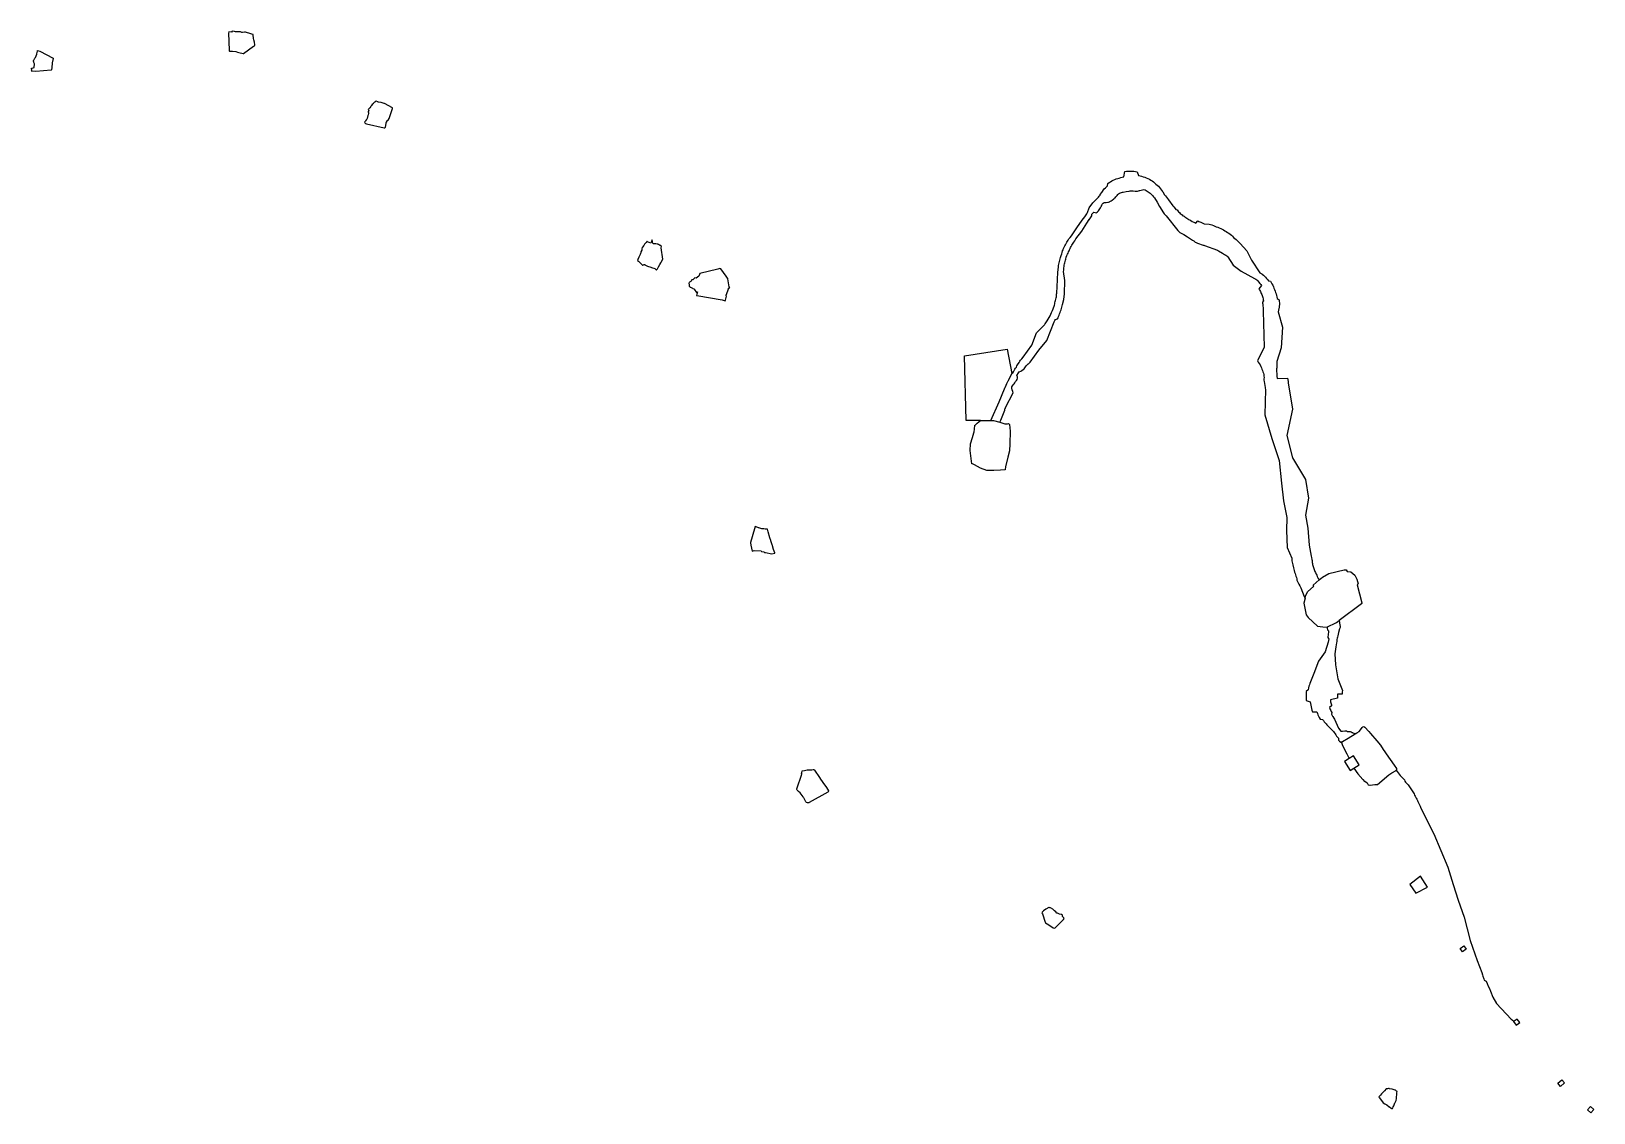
# Model space of a CAD drawing. Extents: x 543554 to 548422, y 1840562 to 1844578.
# Drawn here: x 543554 to 545932, y 1842932 to 1844578 of the extents above; entities that cross this region are included whole.
import ezdxf

# ---------------------------------------------------------------- set-up
doc = ezdxf.new("R2010")
doc.units = 0
doc.layers.add('Level 30', color=7, linetype='Continuous')

msp = doc.modelspace()

# ---------------------------------------------------------------- linework, layer by layer
at = {"layer": 'Level 30'}
for points in [[(543894.6, 1844557.2), (543894.5, 1844557.9), (543894, 1844561.3), (543893.9, 1844561.8), (543893, 1844565.2), (543892.6, 1844567.2), (543892.4, 1844568.2), (543892.4, 1844568.7), (543892.3, 1844569.2), (543892.2, 1844570.2), (543892.1, 1844570.2), (543892.1, 1844570.7), (543892, 1844570.7), (543892, 1844571.2), (543892, 1844571.2), (543891.8, 1844572.1), (543891.8, 1844572.9), (543891.9, 1844573.2), (543891.3, 1844573.5), (543890.2, 1844573.9), (543888.7, 1844574.5), (543880.4, 1844576.9), (543879.9, 1844577), (543879.5, 1844577.1), (543879, 1844577.1), (543875.9, 1844576.4), (543875.3, 1844576.4), (543874.8, 1844576.3), (543872.9, 1844577.3), (543870.9, 1844577.5), (543866.9, 1844577.4), (543866.4, 1844577.4), (543865.4, 1844577.6), (543864.9, 1844577.6), (543863.4, 1844577.7), (543862.9, 1844577.7), (543860, 1844578.3), (543859.3, 1844576.7), (543854.8, 1844577.2), (543854.6, 1844575.3), (543855.6, 1844549.3), (543855.6, 1844548.5), (543856.2, 1844548), (543856.6, 1844547.9), (543857.4, 1844547.9), (543860.4, 1844547.7), (543865.4, 1844547.3), (543868.3, 1844546.6), (543872.2, 1844545.6), (543874.9, 1844544.9), (543876.9, 1844544.5), (543877.2, 1844544.6), (543892.3, 1844555.8), (543894.1, 1844556), (543894.3, 1844556.3), (543894.6, 1844557.2)], [(543587.7, 1844537), (543586.3, 1844530.4), (543586, 1844528), (543585.7, 1844524.8), (543585.4, 1844522.9), (543585, 1844519.6), (543584.6, 1844519.1), (543561.4, 1844516.9), (543554.3, 1844517.4), (543554.7, 1844517.9), (543555.2, 1844518.3), (543554.7, 1844521.9), (543555.6, 1844522.3), (543558.7, 1844523.1), (543558.8, 1844523.6), (543559, 1844528.1), (543559, 1844528.6), (543558.2, 1844530.7), (543558.1, 1844531.2), (543557.8, 1844532.7), (543557.6, 1844533.3), (543557.6, 1844533.7), (543557.6, 1844533.7), (543558.1, 1844534.3), (543559.8, 1844537.4), (543560.5, 1844538.3), (543561.7, 1844541), (543562.8, 1844543.3), (543563, 1844543.8), (543563.6, 1844548.1), (543563.8, 1844549.1), (543567.2, 1844548), (543587.6, 1844537.3), (543587.7, 1844537)], [(544103.9, 1844461.7), (544103.9, 1844461.8), (544092, 1844468.1), (544091.5, 1844468.1), (544086.7, 1844469.8), (544086.2, 1844469.9), (544082.6, 1844470.4), (544082.1, 1844470.5), (544081.6, 1844470.7), (544079.3, 1844471.7), (544079.2, 1844471.7), (544078.9, 1844471.6), (544078.4, 1844471.3), (544077.9, 1844470.9), (544077.3, 1844470.5), (544076.6, 1844470.2), (544076.1, 1844469.9), (544074.8, 1844468.3), (544074.5, 1844467.9), (544073.4, 1844466.8), (544072.1, 1844465.2), (544071.8, 1844464.8), (544071, 1844463.5), (544069.7, 1844461.9), (544068.7, 1844460.7), (544067.3, 1844459.2), (544067.8, 1844458.4), (544068.3, 1844457.6), (544067, 1844456), (544067.3, 1844455.3), (544067.5, 1844454.6), (544067.6, 1844454), (544067.4, 1844453), (544067, 1844451), (544066.8, 1844450), (544065.4, 1844445.6), (544064.8, 1844444.3), (544064.6, 1844443.8), (544063, 1844441.8), (544062.4, 1844441), (544062.1, 1844440.6), (544061.7, 1844439.7), (544062.2, 1844438.9), (544062.8, 1844438), (544064.5, 1844437.2), (544091.2, 1844431.2), (544091.9, 1844431.2), (544092.5, 1844431.4), (544092.9, 1844431.8), (544093.2, 1844432.3), (544093.7, 1844434.7), (544094.4, 1844438.3), (544094.5, 1844439.2), (544095.1, 1844439.9), (544096.7, 1844442.2), (544097.3, 1844443.1), (544099, 1844445.6), (544102.9, 1844457.7), (544103.8, 1844459.3), (544103.9, 1844460.5), (544103.9, 1844461.7)], [(545046.9, 1844057.3), (545048.4, 1844058.4), (545049.4, 1844060.1), (545051.5, 1844063.7), (545052.5, 1844065.4), (545053.6, 1844067.2), (545054.4, 1844069), (545055.5, 1844070.8), (545057.8, 1844074.2), (545058.9, 1844075.9), (545060.1, 1844077.5), (545061.3, 1844079.2), (545061.7, 1844079.6), (545063.8, 1844082.3), (545077.1, 1844100.3), (545084.1, 1844119.1), (545095.1, 1844129.7), (545096.2, 1844131.4), (545096.7, 1844132.3), (545097.2, 1844133.1), (545098.2, 1844134.7), (545099.5, 1844136.1), (545100.5, 1844137.6), (545104.8, 1844145.2), (545107, 1844150), (545108.4, 1844153.1), (545109.7, 1844156), (545110.2, 1844157.5), (545110.3, 1844157.5), (545110.9, 1844159.6), (545111.4, 1844161.4), (545111.9, 1844163.2), (545112.4, 1844165), (545112.8, 1844166.8), (545113.2, 1844168.7), (545113.5, 1844170.5), (545114.2, 1844172.3), (545114.5, 1844174.2), (545114.7, 1844176.1), (545114.9, 1844177.9), (545115.1, 1844179.8), (545115.4, 1844183.6), (545115.6, 1844185.9), (545115.8, 1844189.4), (545116.8, 1844211.7), (545117.6, 1844219.4), (545117.9, 1844221.6), (545118.3, 1844223.7), (545118.7, 1844225.7), (545119.1, 1844227.8), (545119.9, 1844229.7), (545120.4, 1844231.8), (545120.9, 1844233.8), (545121.8, 1844236.7), (545122.8, 1844239.7), (545123.5, 1844241.7), (545123.9, 1844243.8), (545124.7, 1844245.7), (545125.5, 1844247.7), (545126.4, 1844249.6), (545127.3, 1844251.5), (545128.3, 1844253.3), (545129.2, 1844255.2), (545130.3, 1844257), (545131.5, 1844258.7), (545132.5, 1844260.5), (545133.7, 1844262.2), (545135.3, 1844264.3), (545137.4, 1844267.1), (545145.7, 1844279.3), (545153.9, 1844290.7), (545157.6, 1844296), (545157.6, 1844296), (545160.7, 1844300.6), (545161.9, 1844302.2), (545164.5, 1844309.5), (545169.9, 1844317.1), (545176.9, 1844324), (545178.6, 1844325.9), (545178.6, 1844325.9), (545179.6, 1844327.1), (545180.9, 1844328.6), (545181.1, 1844329.7), (545183.5, 1844332.9), (545184.5, 1844334.4), (545184.6, 1844334.6), (545186, 1844337), (545187.2, 1844338.4), (545189.1, 1844339.9), (545190.7, 1844341.4), (545192.5, 1844342.9), (545192.7, 1844346.6), (545194.8, 1844348), (545196.8, 1844349.2), (545198.9, 1844350.4), (545201.1, 1844351.5), (545203.3, 1844352.5)], [(545203.3, 1844352.5), (545205.5, 1844353.4), (545207.8, 1844354.2), (545210.1, 1844354.9), (545212.5, 1844355.5), (545214.8, 1844356.1), (545217.2, 1844356.5), (545218.6, 1844364.8), (545221.3, 1844365.1), (545224.1, 1844365.2), (545226.8, 1844365.3), (545229.7, 1844365.3), (545232.3, 1844365.1), (545235, 1844364.8), (545237.7, 1844364.5), (545239.4, 1844358.8), (545241.8, 1844358.3), (545244.3, 1844357.7), (545246.7, 1844356.9), (545249.1, 1844356.1), (545251.4, 1844355.2), (545253.7, 1844354.1), (545256, 1844353), (545258.2, 1844351.8), (545260.4, 1844350.5), (545262.5, 1844349.2), (545264.2, 1844347.1), (545266.1, 1844345.6), (545268, 1844344), (545269.9, 1844342.3), (545271.6, 1844340.5), (545273.2, 1844338.5), (545274.6, 1844336.5), (545276, 1844334.5), (545276.4, 1844334), (545279.2, 1844329.2), (545280.5, 1844327.7), (545285, 1844321.7), (545291.7, 1844312.6), (545293.2, 1844310.8), (545295.4, 1844308.4), (545296.5, 1844307), (545298.3, 1844306.2), (545299.4, 1844304.8), (545300.6, 1844303.6), (545301.9, 1844302.3), (545303.1, 1844301.1), (545304.4, 1844299.9), (545305.7, 1844298.7), (545307, 1844297.5), (545308.8, 1844297), (545310.2, 1844295.9), (545311.6, 1844294.8), (545312.9, 1844293.8), (545314.4, 1844292.8), (545315.8, 1844291.8), (545317.6, 1844291.3), (545319, 1844290.4), (545321.4, 1844288.9), (545323.5, 1844287.8), (545325.1, 1844287), (545326.6, 1844286.2), (545330, 1844289.5), (545331.5, 1844288.8), (545334.5, 1844287.5), (545336.4, 1844286.6), (545339.6, 1844285.3), (545347.2, 1844284.6), (545351.2, 1844283.4), (545353.5, 1844282.6), (545355.7, 1844281.8), (545357.9, 1844280.8), (545360.1, 1844279.9), (545362.4, 1844279.2), (545364.6, 1844278.1), (545366.7, 1844277), (545368.8, 1844275.8), (545370.9, 1844274.6), (545372.9, 1844273.4), (545375, 1844272.1), (545377, 1844270.8), (545379, 1844269.4), (545380.9, 1844268), (545382.8, 1844266.6), (545384.2, 1844264.5), (545386.1, 1844263), (545387.9, 1844261.4), (545389.6, 1844259.8), (545391.7, 1844257.7), (545392.8, 1844256.6), (545394.3, 1844255.3), (545404.6, 1844244.1), (545411.7, 1844230.1), (545424.4, 1844210.8), (545427.3, 1844208.8), (545427.7, 1844208.4), (545429.6, 1844207)], [(545180.7, 1844307.9), (545181.8, 1844309.5), (545182.7, 1844311.3), (545183.5, 1844313.2), (545184.3, 1844315.1), (545185.5, 1844316.6), (545187.4, 1844317.6), (545188, 1844317.7), (545190.3, 1844317.6), (545193, 1844318), (545194, 1844318.3), (545195.1, 1844318.8), (545196, 1844319.3), (545197, 1844319.8), (545197.8, 1844320.3), (545199.3, 1844321.3), (545199.5, 1844321.4), (545202, 1844323.1), (545203.1, 1844324), (545204.2, 1844324.9), (545205.2, 1844326), (545206.9, 1844328.2), (545208.1, 1844329.7), (545209.2, 1844330.8), (545210.5, 1844331.7), (545211.9, 1844332.3), (545213.4, 1844332.8), (545213.4, 1844332.8), (545214.9, 1844333.1), (545216.4, 1844333.5), (545220.9, 1844334.3), (545225.4, 1844335), (545226.9, 1844335.2), (545228.6, 1844335.3), (545230, 1844335.3), (545231.5, 1844335.2), (545234.6, 1844335), (545236.2, 1844334.9), (545237.9, 1844335), (545239.6, 1844335.3), (545241.1, 1844335.7), (545241.6, 1844335.9), (545243.7, 1844336.6), (545245.8, 1844337.1), (545247.8, 1844337.2), (545249.7, 1844336.7), (545251.4, 1844336), (545252.9, 1844335), (545254.4, 1844333.9), (545255.9, 1844332.8), (545257.3, 1844331.6), (545261.4, 1844327.9), (545262.5, 1844326.4), (545263.8, 1844324.5), (545267.7, 1844318.1), (545271.5, 1844311.5), (545277.6, 1844302), (545278.8, 1844300.4), (545279.1, 1844300.1), (545280.2, 1844298.7), (545281.6, 1844297.1), (545299.4, 1844275.1), (545300.9, 1844273.4), (545302.5, 1844271.9), (545304.5, 1844270.9), (545306.5, 1844269.9), (545308.5, 1844268.8), (545314.1, 1844265.3), (545321.7, 1844260.4), (545323.6, 1844259.1), (545325.9, 1844257.4), (545327.2, 1844256.6), (545329.1, 1844255.8), (545338, 1844252.9), (545339.1, 1844252.6), (545339.8, 1844252.3), (545359.6, 1844245), (545361.3, 1844244.3), (545367.5, 1844240.5), (545370.6, 1844238.6), (545372.5, 1844237.3), (545373.7, 1844236.4), (545375.2, 1844235.1), (545383.8, 1844222.1), (545395.8, 1844213.3), (545416.2, 1844202.1), (545418.1, 1844200.9), (545419.6, 1844199.9), (545420.9, 1844198.6), (545422, 1844197.1), (545424.4, 1844194.2), (545425.6, 1844192.8), (545426.6, 1844191.2), (545422.5, 1844186.4), (545423.4, 1844185), (545424.2, 1844183.5), (545425, 1844182.1)], [(545028.4, 1843983.2), (545029.9, 1843986.5), (545035.9, 1844001.8), (545036.3, 1844003.4), (545036.9, 1844004.5), (545037.3, 1844005.4), (545048.8, 1844027.7), (545048.1, 1844030.1), (545047.4, 1844032.4), (545046.8, 1844034.8), (545046.9, 1844036.9), (545047.7, 1844038.7), (545048.9, 1844040.3), (545050.2, 1844041.8), (545051.5, 1844043.3), (545052.5, 1844045), (545053.9, 1844046.5), (545055, 1844048.1), (545055.2, 1844050.2), (545055.1, 1844052.5), (545054.5, 1844054.2), (545056.8, 1844058.3), (545057.8, 1844060), (545060.2, 1844060.8), (545062.1, 1844061.9), (545063.7, 1844063.2), (545065.3, 1844064.5), (545066.6, 1844065.9), (545068.6, 1844069.2), (545069.9, 1844070.6), (545071.4, 1844071.9), (545071.9, 1844072.2), (545072, 1844072.1), (545072.9, 1844073.3), (545074.4, 1844074.7), (545087.7, 1844092.7), (545100.1, 1844107.5), (545111, 1844136), (545112, 1844137.8), (545113, 1844139.6), (545116.1, 1844140.4), (545117, 1844142.3), (545117.8, 1844144.2), (545118.7, 1844146.2), (545119.5, 1844148.1), (545120.2, 1844150.1), (545120.9, 1844152.1), (545121.6, 1844154.1), (545122.3, 1844156.1), (545122.9, 1844158.2), (545123.4, 1844160.2), (545123.9, 1844162.2), (545126, 1844169.8), (545126.7, 1844178.6), (545127.3, 1844198.7), (545125.4, 1844212.7), (545125.6, 1844214.6), (545125.8, 1844216.5), (545126, 1844218.4), (545126.3, 1844220.3), (545126.6, 1844222.2), (545127, 1844224.1), (545127.4, 1844226), (545128.3, 1844229.7), (545128.8, 1844231.6), (545129.6, 1844234.3), (545130.6, 1844237), (545131.2, 1844238.9), (545132.3, 1844240.5), (545133, 1844242.3), (545133.8, 1844244), (545134.6, 1844245.8), (545135.4, 1844247.5), (545136.2, 1844249.2), (545137.1, 1844250.9), (545138.1, 1844252.6), (545139.2, 1844254.1), (545141.2, 1844257.4), (545142.4, 1844259.5), (545142.4, 1844259.4), (545144.2, 1844262.4), (545153.2, 1844274.1), (545160.6, 1844286.1), (545164.2, 1844291.5), (545164.3, 1844291.4), (545167.4, 1844295.9), (545168.5, 1844297.5), (545168.6, 1844299.8), (545169.8, 1844301.4), (545171.5, 1844302.7), (545175.4, 1844302.1), (545177.2, 1844303.2), (545177.5, 1844303.6), (545177.4, 1844303.7), (545178.5, 1844304.7), (545179.6, 1844306.3), (545180.7, 1844307.9)], [(544515.3, 1844231.6), (544512.9, 1844248.6), (544513.5, 1844250.4), (544511, 1844252.5), (544510.5, 1844252.8), (544508.7, 1844253.7), (544508.3, 1844253.9), (544507.8, 1844254), (544507.3, 1844254.1), (544504.8, 1844254.5), (544500.7, 1844254.8), (544500.4, 1844255.5), (544499.6, 1844258), (544499.5, 1844259.1), (544499.5, 1844260.7), (544497.3, 1844255.9), (544492.4, 1844257.6), (544491.6, 1844258.7), (544490.1, 1844256.8), (544488.1, 1844254.5), (544487.8, 1844254.1), (544486.8, 1844252.4), (544486.5, 1844252), (544484.4, 1844249.7), (544484.2, 1844249.3), (544483.7, 1844247.2), (544483.7, 1844246.7), (544483.7, 1844245.5), (544483.7, 1844245), (544482.3, 1844242.3), (544482.1, 1844241.8), (544481.3, 1844239.4), (544481, 1844239), (544480.8, 1844238.5), (544479.1, 1844234.4), (544478.9, 1844233.9), (544478.7, 1844233.4), (544478.5, 1844233), (544478.2, 1844232.5), (544476.8, 1844229.4), (544478.4, 1844228.5), (544484.8, 1844222.4), (544484.8, 1844222.4), (544485, 1844222.3), (544487, 1844223), (544487.9, 1844223.2), (544488, 1844222.9), (544489.1, 1844222.2), (544490.4, 1844221.7), (544492.3, 1844220.9), (544497.3, 1844219.1), (544497.4, 1844219.1), (544498.2, 1844218.5), (544503.4, 1844217.1), (544505.4, 1844215.3), (544506, 1844215), (544506.6, 1844215.4), (544507.3, 1844216.7), (544509.1, 1844219.9), (544511.1, 1844223.4), (544512.7, 1844226), (544513.2, 1844226.9), (544514.9, 1844230.2), (544515.2, 1844230.9), (544515.3, 1844231.6)], [(544617.3, 1844187.7), (544616.4, 1844189.5), (544614.6, 1844201.2), (544614.4, 1844201.7), (544612.5, 1844204.7), (544612.2, 1844205.1), (544611.8, 1844205.4), (544603.8, 1844216.7), (544602.3, 1844217.1), (544599.4, 1844215.9), (544571.8, 1844209.8), (544571.3, 1844208.1), (544570.2, 1844205.6), (544566.1, 1844202.5), (544564.4, 1844202.8), (544563.8, 1844202.4), (544563.3, 1844202.1), (544561.3, 1844199.9), (544559.7, 1844199.9), (544559.3, 1844199.6), (544558.2, 1844197.5), (544556.3, 1844196.3), (544555.6, 1844195.6), (544555.3, 1844194.9), (544555.2, 1844194.1), (544555.4, 1844193.4), (544555.5, 1844192.6), (544555.7, 1844190.5), (544555.8, 1844190.3), (544556.9, 1844188.9), (544557.7, 1844188.5), (544560.9, 1844187), (544561.3, 1844186.8), (544562.7, 1844186), (544563.1, 1844185.8), (544566.9, 1844180.8), (544568.4, 1844181.9), (544567.4, 1844178.2), (544566.9, 1844175.9), (544567.1, 1844176), (544606, 1844169.3), (544610.5, 1844167.9), (544611, 1844168.8), (544611.4, 1844171.2), (544612.2, 1844175.2), (544612.1, 1844175.7), (544612, 1844177.3), (544612.2, 1844177.8), (544613.1, 1844179.1), (544614.8, 1844184.8), (544615.3, 1844186.2), (544615.6, 1844187.1), (544617.3, 1844187.7)], [(545429.6, 1844207), (545431.3, 1844205.6), (545432.9, 1844203.9), (545434.4, 1844202.1), (545435.8, 1844200.3), (545437.1, 1844198.5), (545440.2, 1844197.7), (545441.4, 1844195.7), (545442.6, 1844193.7), (545443.7, 1844191.6), (545444.7, 1844189.5), (545445.7, 1844187.3), (545446.6, 1844185.1), (545447.4, 1844182.9), (545448.2, 1844180.7), (545448.8, 1844178.4), (545449.4, 1844176.1), (545450, 1844173.8), (545450.4, 1844171.5), (545453.4, 1844169.5), (545453.7, 1844167.1), (545453.9, 1844164.7), (545454.1, 1844162.2), (545453.8, 1844159.8), (545453.5, 1844157.3), (545453.3, 1844156.1), (545452.3, 1844151.2), (545458.7, 1844128.1), (545456.8, 1844096.4), (545450.1, 1844075.5), (545450.1, 1844069.9), (545450.1, 1844066.2), (545449.4, 1844064.4), (545449.6, 1844060.7), (545449.8, 1844056.8), (545450.1, 1844053.4), (545450.5, 1844049.8), (545466.5, 1844050.2), (545466.9, 1844047.8), (545467.2, 1844045.4), (545467.5, 1844043.4), (545473.7, 1844003.1), (545465.4, 1843963.1), (545474.1, 1843929.2), (545493.9, 1843895.9), (545498.1, 1843867.8), (545493.9, 1843841.5), (545497.3, 1843821.9), (545499.3, 1843796), (545502.5, 1843779.5), (545502.9, 1843777.2), (545503.4, 1843774.4), (545503.7, 1843772.8), (545503.9, 1843771.3), (545503.7, 1843769.6), (545504.1, 1843768.1), (545504.4, 1843766.5), (545504.8, 1843765), (545505.7, 1843762), (545506.2, 1843760.5), (545506.7, 1843759), (545507.3, 1843757.5), (545507.9, 1843756), (545508.7, 1843754.7), (545509.4, 1843753.2), (545510, 1843751.8), (545510.7, 1843750.3), (545511.5, 1843748.5), (545512.1, 1843747.2), (545513.1, 1843745.4), (545514.3, 1843743.1)], [(545425, 1844182.1), (545425.7, 1844180.6), (545426.4, 1844179), (545427, 1844177.5), (545427.6, 1844175.9), (545428.1, 1844174.4), (545428.6, 1844172.8), (545429, 1844171.2), (545429.4, 1844169.5), (545429.7, 1844167.9), (545428.1, 1844166), (545428.3, 1844164.4), (545428.5, 1844162.8), (545428.5, 1844161.2), (545428.8, 1844159.6), (545429, 1844158), (545429, 1844157.2), (545429.3, 1844152.2), (545430.6, 1844097.6), (545420.8, 1844076.8), (545421.7, 1844074.8), (545424.5, 1844070.4), (545425.6, 1844068.2), (545426.5, 1844066), (545427.4, 1844063.9), (545428.1, 1844061.8), (545428.9, 1844059.7), (545429.5, 1844057.7), (545430, 1844055.6), (545430.1, 1844055.3), (545430.4, 1844053.5), (545430.5, 1844051.4), (545430.3, 1844049.3), (545430.2, 1844047.2), (545430.5, 1844045.1), (545431.8, 1844038.9), (545432.3, 1844036.3), (545432.5, 1844034.9), (545432.7, 1844032.9), (545431.7, 1843994.7), (545442.6, 1843958.5), (545453.8, 1843925.1), (545456.9, 1843890.2), (545460.4, 1843863.7), (545465.2, 1843838.3), (545464.8, 1843818.3), (545465.8, 1843792.3), (545472.9, 1843776.2), (545473.1, 1843772.1), (545474.2, 1843766), (545475.5, 1843761.6), (545475.9, 1843759.4), (545476.5, 1843757.3), (545477.1, 1843755.2), (545477.7, 1843753.1), (545478.4, 1843751), (545479.1, 1843749), (545479.8, 1843746.9), (545480.6, 1843744.9), (545480.7, 1843742.6), (545481.6, 1843740.6), (545482.5, 1843738.6), (545483.5, 1843736.7), (545484.9, 1843734.3), (545485.7, 1843733), (545486.6, 1843731.2), (545491.6, 1843718.1), (545492.9, 1843715.5)], [(544999, 1843985.9), (544977.2, 1843985.9), (544974.9, 1844084.2), (545039.8, 1844094.4), (545046.9, 1844057.3)], [(545014.6, 1843985.9), (545027.2, 1844014.2), (545031, 1844023.1), (545036.8, 1844036.6), (545037.1, 1844037.3), (545039.1, 1844042.2), (545041.2, 1844046.1), (545041.5, 1844046.8), (545046.9, 1844057.3)], [(545028.4, 1843983.2), (545030.2, 1843982.7), (545035.8, 1843980.7), (545040.1, 1843981), (545041.5, 1843981.1), (545042.1, 1843981), (545042.8, 1843980.6), (545043.2, 1843979.8), (545044, 1843969.8), (545043.9, 1843950.2), (545043.1, 1843939.7), (545040.8, 1843929.8), (545036.9, 1843915.5), (545036.8, 1843911.1), (545036.7, 1843910.8), (545036.5, 1843910.7), (545029.6, 1843910.1), (545019.2, 1843909.7), (545008.9, 1843909.5), (544999.2, 1843913.1), (544989.8, 1843918.1), (544986.9, 1843919.8), (544986.4, 1843919.7), (544986.3, 1843919.7), (544986.1, 1843919.7), (544985.9, 1843919.9), (544983.1, 1843940.3), (544983.9, 1843950.2), (544986.7, 1843960.1), (544989.1, 1843967.2), (544989.1, 1843967.5), (544989.2, 1843968), (544990.4, 1843978), (544990.5, 1843978.3), (544990.6, 1843978.6), (544990.8, 1843978.9), (544993.9, 1843981.8), (544999, 1843985.9)], [(544999, 1843985.9), (545013.8, 1843985.9), (545014.6, 1843985.9)], [(545014.6, 1843985.9), (545018.9, 1843985.9), (545028.4, 1843983.2)], [(544686, 1843784.1), (544686, 1843784.4), (544684.1, 1843789.7), (544682.4, 1843794.9), (544682.3, 1843795.4), (544681.8, 1843796.8), (544680, 1843802.6), (544679.8, 1843803), (544678.4, 1843807.3), (544675.8, 1843816.5), (544674.7, 1843820.5), (544673.7, 1843820.3), (544673.2, 1843820.3), (544671.4, 1843820.6), (544669.4, 1843820.7), (544668.9, 1843820.7), (544666.9, 1843821), (544666.4, 1843821.1), (544661.6, 1843822.4), (544661.1, 1843822.6), (544660.2, 1843822.9), (544656.3, 1843824.7), (544655.9, 1843824.5), (544655.1, 1843820.9), (544648.9, 1843799.9), (544648.9, 1843799.7), (544649.7, 1843796.1), (544651.7, 1843787.1), (544654.7, 1843787.8), (544665.1, 1843787.6), (544665.5, 1843786.2), (544669.2, 1843786.1), (544670.3, 1843784.8), (544671.8, 1843785.1), (544681.5, 1843782.7), (544686, 1843784.1)], [(545514.3, 1843743.1), (545519.4, 1843747.6), (545529.1, 1843752.8), (545552.3, 1843758.7), (545555.3, 1843758.5), (545555.7, 1843758.5), (545557, 1843755.8), (545562.6, 1843755.5), (545568.9, 1843750.6), (545571.8, 1843744.5), (545573.6, 1843737.4), (545572.1, 1843735.9), (545579.4, 1843708.1), (545579.4, 1843707.6), (545579.2, 1843707.1), (545578.9, 1843706.8), (545544.8, 1843681.4)], [(545492.9, 1843715.5), (545493.7, 1843718.6), (545496.6, 1843725.3), (545506.2, 1843733.5), (545505.3, 1843735.3), (545514.3, 1843743.1)], [(545492.9, 1843715.5), (545490.9, 1843708), (545492.4, 1843700.4), (545494.9, 1843690.2), (545497.7, 1843686), (545511.9, 1843672.9), (545519.8, 1843671.8), (545526.3, 1843671.5)], [(545526.3, 1843671.5), (545540.9, 1843678.5), (545544.8, 1843681.4)], [(545544.8, 1843681.4), (545546, 1843674.1), (545546.2, 1843673.4), (545546.6, 1843670.8), (545545.3, 1843668.8), (545543.8, 1843663), (545543.4, 1843660.6), (545542.9, 1843658.1), (545542.5, 1843656.2), (545542, 1843654.3), (545541.5, 1843652.3), (545541.1, 1843649.4), (545540.8, 1843647.5), (545540, 1843641.5), (545538.5, 1843630.7), (545539.5, 1843614), (545543.1, 1843592.8), (545549.9, 1843574.9), (545549.7, 1843572.9), (545549.6, 1843571.8), (545549.6, 1843571.4), (545549.6, 1843570.4), (545549.7, 1843569.4), (545542.5, 1843569.1), (545542.4, 1843568), (545542.4, 1843566.8), (545542.4, 1843565.9), (545542.4, 1843564.4), (545542.4, 1843563.3), (545531.5, 1843560.9), (545531.7, 1843559.4), (545531.9, 1843557.8), (545532.2, 1843556.3), (545532.6, 1843554.8), (545533, 1843553.3), (545533.4, 1843551.8), (545530.2, 1843549.1), (545530.8, 1843547.5), (545531.4, 1843545.9), (545532.1, 1843544.4), (545532.9, 1843542.9), (545533.7, 1843541.4), (545533.1, 1843539.1), (545533.9, 1843537.6), (545534.7, 1843536), (545535.1, 1843535.2), (545536.6, 1843532.6), (545538, 1843531.2), (545543.7, 1843517.7), (545547.5, 1843513.1), (545550.2, 1843512.9), (545553.4, 1843513.3), (545555.9, 1843513.3), (545557.4, 1843512.5), (545559.7, 1843512.5), (545561.8, 1843512.5), (545563.1, 1843511.8), (545564.5, 1843511.2), (545565.2, 1843510.9), (545565.9, 1843510.6), (545567.2, 1843509.9), (545568.5, 1843509.2), (545569, 1843508.8)], [(545526.3, 1843671.5), (545526.5, 1843671), (545526.6, 1843670.7), (545526.8, 1843669.7), (545527.2, 1843667), (545528.7, 1843665.6), (545528.7, 1843664.1), (545528.7, 1843663.2), (545528.4, 1843661.2), (545528.1, 1843659.2), (545527.7, 1843657.3), (545527.4, 1843655.3), (545529.1, 1843652.9), (545528.8, 1843650.9), (545528.2, 1843648.4), (545523.4, 1843633.9), (545513.6, 1843619.5), (545506.4, 1843600.6), (545500.2, 1843585.4), (545499.6, 1843583.5), (545499.2, 1843582.5), (545498.9, 1843581.3), (545498.2, 1843578.7), (545497.6, 1843576), (545494.9, 1843573.6), (545494.7, 1843570.8), (545494.6, 1843568.1), (545494.6, 1843565.9), (545494.6, 1843565.3), (545494.6, 1843562.5), (545494.8, 1843559.8), (545500.9, 1843557.6), (545501.3, 1843555.1), (545501.7, 1843552.5), (545502.2, 1843550), (545502.7, 1843547.5), (545503.4, 1843545), (545504.1, 1843542.6), (545510.9, 1843542.2), (545511.7, 1843540), (545512.6, 1843537.8), (545513.6, 1843535.7), (545514.6, 1843533.6), (545515.8, 1843531.5), (545519.6, 1843531), (545520.9, 1843529.2), (545522.3, 1843527.4), (545525.1, 1843524.3), (545526, 1843522.5), (545536.4, 1843512.4), (545539.7, 1843507.3), (545540.9, 1843505.5), (545542.2, 1843503.8), (545543.7, 1843502.1), (545543.9, 1843499.3), (545545.5, 1843497.8), (545547.2, 1843496.3), (545548.8, 1843494.8), (545549, 1843494.7)], [(545569, 1843508.8), (545571.8, 1843510.5), (545575.4, 1843512.4), (545579.1, 1843517.2), (545579.9, 1843518.6), (545580.7, 1843519.5), (545582.2, 1843519.9), (545583.8, 1843519.3), (545590.1, 1843512.4), (545592.6, 1843509.5), (545602.3, 1843498.1), (545607.7, 1843491.9), (545607.8, 1843491.8), (545612.1, 1843485), (545614.5, 1843481.4), (545616.5, 1843478.6), (545616.5, 1843478.6)], [(545549, 1843494.7), (545548.9, 1843494.2), (545549.3, 1843492.7), (545551.6, 1843488.3), (545556.5, 1843478.3), (545560.2, 1843471.5)], [(545549, 1843494.7), (545549.2, 1843495.8), (545550.1, 1843497.1), (545558.4, 1843502.4), (545569, 1843508.8)], [(545560.2, 1843471.5), (545553.1, 1843467), (545561.7, 1843453.3), (545567.4, 1843456.9)], [(545567.4, 1843456.9), (545575.4, 1843461.9), (545566.8, 1843475.6), (545560.2, 1843471.5)], [(545616.5, 1843478.6), (545628.4, 1843461.4), (545632, 1843456.2), (545632.4, 1843455.1), (545632.1, 1843454.1), (545631.7, 1843453.6)], [(544768, 1843421.5), (544766.7, 1843419.9), (544738.2, 1843404.3), (544737.7, 1843404.1), (544736.7, 1843403.8), (544735.8, 1843403.8), (544734.4, 1843404.4), (544733.3, 1843405.4), (544729.9, 1843411.5), (544729.7, 1843412), (544729.1, 1843412.8), (544724.4, 1843419.2), (544722.1, 1843421.1), (544720.3, 1843422.6), (544719.9, 1843423.2), (544719.4, 1843424.1), (544719.3, 1843425.3), (544726.9, 1843447.5), (544726.7, 1843448.3), (544727, 1843449.4), (544727.4, 1843452.6), (544731, 1843452.9), (544735.1, 1843454.2), (544735.3, 1843454.1), (544739.4, 1843454), (544742.1, 1843454.2), (544744.1, 1843454.5), (544745.4, 1843454.8), (544746.2, 1843453.7), (544753.8, 1843442.7), (544755.7, 1843439.8), (544757.9, 1843436.4), (544759.3, 1843435), (544764.7, 1843427.2), (544767.9, 1843422.1), (544768, 1843421.5)], [(545567.4, 1843456.9), (545573.3, 1843448.2), (545580.8, 1843439.4), (545583.6, 1843436.3), (545583.8, 1843436.7), (545587.6, 1843434.6), (545588.9, 1843431.3), (545591.8, 1843431), (545592.3, 1843430.9), (545599.2, 1843432), (545603.1, 1843432), (545620.4, 1843446.7), (545624.8, 1843449.5), (545631.4, 1843453.3), (545631.7, 1843453.6)], [(545631.7, 1843453.6), (545637.7, 1843445.7), (545640.4, 1843442.9), (545641.7, 1843441.5), (545644.3, 1843438.9), (545644.8, 1843436.7), (545646, 1843435.4), (545647.3, 1843434), (545649.7, 1843431.2), (545650.9, 1843429.8), (545652, 1843428.4), (545652.9, 1843426.7), (545654, 1843425.3), (545655.1, 1843423.8), (545656.1, 1843422.3), (545657.1, 1843420.7), (545658.1, 1843419.2), (545659.1, 1843417.6), (545659.6, 1843415.8), (545660.5, 1843414.2), (545662.3, 1843411), (545663.1, 1843409.4), (545663.9, 1843407.7), (545664.7, 1843406.1), (545666.2, 1843402.7), (545667, 1843401.1), (545668, 1843399), (545669.4, 1843395.8), (545688.8, 1843356.6), (545710.1, 1843306.2), (545718.4, 1843279.4), (545725.8, 1843256), (545735.2, 1843229.8), (545744.4, 1843194.4), (545755, 1843163.7), (545762.1, 1843145.9), (545763.1, 1843141.9), (545763.7, 1843139.9), (545765.1, 1843135.9), (545765.8, 1843133.9), (545768.5, 1843132.7), (545770.1, 1843128.8), (545771.8, 1843125), (545773.5, 1843121.2), (545775.4, 1843117.5), (545778.8, 1843108.3), (545784.3, 1843098.4), (545806.6, 1843074.9), (545808.1, 1843073.9), (545810.8, 1843071.6), (545811, 1843071.4)], [(545679.5, 1843275.4), (545668.6, 1843292.4), (545652.6, 1843279.8), (545661.4, 1843266.2), (545679.5, 1843275.4)], [(545126.2, 1843227.8), (545125.9, 1843229.1), (545125.4, 1843229.6), (545125, 1843229.9), (545123.9, 1843231), (545124, 1843232), (545123.9, 1843232.8), (545122.2, 1843233.8), (545119.2, 1843234.7), (545116.4, 1843235.9), (545115.9, 1843236.1), (545115.3, 1843236.1), (545113.5, 1843237.9), (545111.5, 1843239.5), (545111.2, 1843239.8), (545109.4, 1843241.6), (545109, 1843242), (545105.5, 1843243.9), (545105, 1843244.1), (545104.5, 1843244.2), (545103.3, 1843244.8), (545102.9, 1843244.7), (545098.7, 1843242.2), (545094.7, 1843239.3), (545094.3, 1843239), (545092.8, 1843237.7), (545092.4, 1843236.5), (545093.5, 1843235), (545097.3, 1843222.1), (545097.7, 1843221.5), (545102.8, 1843218.3), (545109.8, 1843213.6), (545112.4, 1843213.3), (545125.1, 1843226.2), (545125.1, 1843226.3), (545126.2, 1843227.8)], [(545738.3, 1843181.1), (545732.8, 1843177.1), (545728.9, 1843182.4), (545734.4, 1843186.4), (545738.3, 1843181.1)], [(545811, 1843071.4), (545810.3, 1843070.9), (545814.2, 1843065.6), (545815.6, 1843066.6)], [(545815.6, 1843066.6), (545819.7, 1843069.6), (545815.8, 1843074.9), (545811, 1843071.4)], [(545633.1, 1842964.4), (545632.3, 1842965.3), (545630.9, 1842966.3), (545630.5, 1842966.4), (545630, 1842966.5), (545625.7, 1842967.9), (545621.7, 1842968.7), (545620.8, 1842968.9), (545620.2, 1842968.9), (545618.6, 1842968.7), (545618.1, 1842968.6), (545617, 1842968.6), (545616.6, 1842968.5), (545613.8, 1842965.6), (545613.2, 1842964.9), (545612.8, 1842964.5), (545612.5, 1842964.1), (545610.3, 1842962.1), (545609.3, 1842960.9), (545607.8, 1842958.9), (545606.3, 1842957.6), (545605.6, 1842956.9), (545605.1, 1842956), (545606.5, 1842954.7), (545611.7, 1842947.2), (545611.7, 1842947.1), (545614.6, 1842945.7), (545615.2, 1842945.4), (545616.3, 1842944.7), (545617.2, 1842944.1), (545621.1, 1842941.4), (545621.7, 1842941), (545624.1, 1842939.1), (545624.4, 1842938.9), (545624.5, 1842938.8), (545624.6, 1842938.7), (545624.8, 1842938.7), (545624.9, 1842938.6), (545625.1, 1842938.6), (545625.3, 1842938.6), (545625.5, 1842938.6), (545625.6, 1842938.6), (545625.7, 1842938.6), (545625.9, 1842938.7), (545626, 1842938.7), (545626.1, 1842938.8), (545626.1, 1842938.8), (545626.2, 1842938.9), (545626.3, 1842939), (545626.3, 1842939), (545626.4, 1842939.1), (545626.5, 1842939.2), (545626.5, 1842939.3), (545627.3, 1842941.2), (545628, 1842942.8), (545629.8, 1842947.3), (545629.9, 1842947.6), (545631.4, 1842951.1), (545631.6, 1842951.6), (545632.3, 1842953.3), (545632.3, 1842953.3), (545632.6, 1842962.6), (545632.6, 1842962.5), (545633.1, 1842964.4)], [(545887.8, 1842977.6), (545882, 1842972.4), (545877.8, 1842977.1), (545883.6, 1842982.4), (545887.8, 1842977.6)], [(545932.4, 1842937.3), (545927.8, 1842932.2), (545922.9, 1842936.6), (545927.5, 1842941.7), (545932.4, 1842937.3)]]:
    msp.add_lwpolyline(points, dxfattribs=at)

doc.saveas('drawing.dxf')
